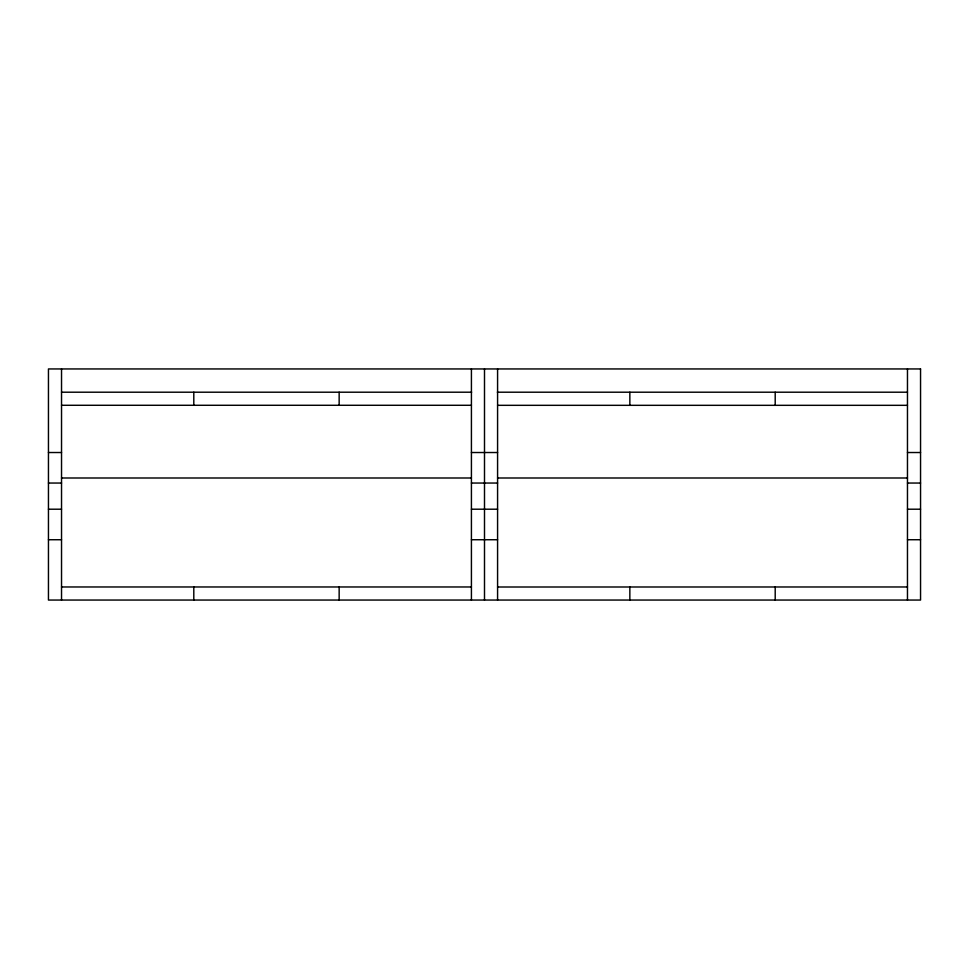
<?xml version="1.0" encoding="UTF-8"?>
<svg xmlns="http://www.w3.org/2000/svg" width="969" height="969" viewBox="0 0 969 969"><rect width="100%" height="100%" fill="white"/><g stroke="black" fill="none" stroke-linecap="round" stroke-linejoin="round"><path stroke-width="1.45" d="M61.531 392.203L471.637 392.203M497.363 392.203L907.469 392.203M61.531 405.284L471.418 405.284M497.582 405.321L907.469 405.321M48.45 452.523L61.531 452.523M471.418 452.523L497.582 452.523M907.469 452.523L920.55 452.523M61.531 477.996L471.418 477.996M497.582 477.996L907.469 477.996M48.45 483.046L61.531 483.046M471.418 483.046L497.582 483.046M907.469 483.046L920.55 483.046M48.45 509.209L61.531 509.209M471.418 509.209L497.582 509.209M907.469 509.209L920.55 509.209M48.45 539.733L61.531 539.733M471.418 539.733L497.582 539.733M907.469 539.733L920.55 539.733M61.531 586.972L471.418 586.972M497.582 587.008L907.469 586.972M907.469 368.947L907.469 600.053M775.2 392.203L775.2 405.284M775.2 586.972L775.2 600.053M629.85 392.203L629.85 405.284M629.85 586.972L629.85 600.053M497.582 368.947L497.582 600.053M484.5 368.947L484.5 600.053M471.418 368.947L471.418 600.053M339.15 392.203L339.15 405.284M339.15 586.972L339.15 600.053M193.8 392.203L193.8 405.284M193.8 586.972L193.8 600.053M61.531 368.947L61.531 600.053M920.55 368.947L48.45 368.947L48.45 600.053L920.55 600.053L920.55 368.947"/></g></svg>
